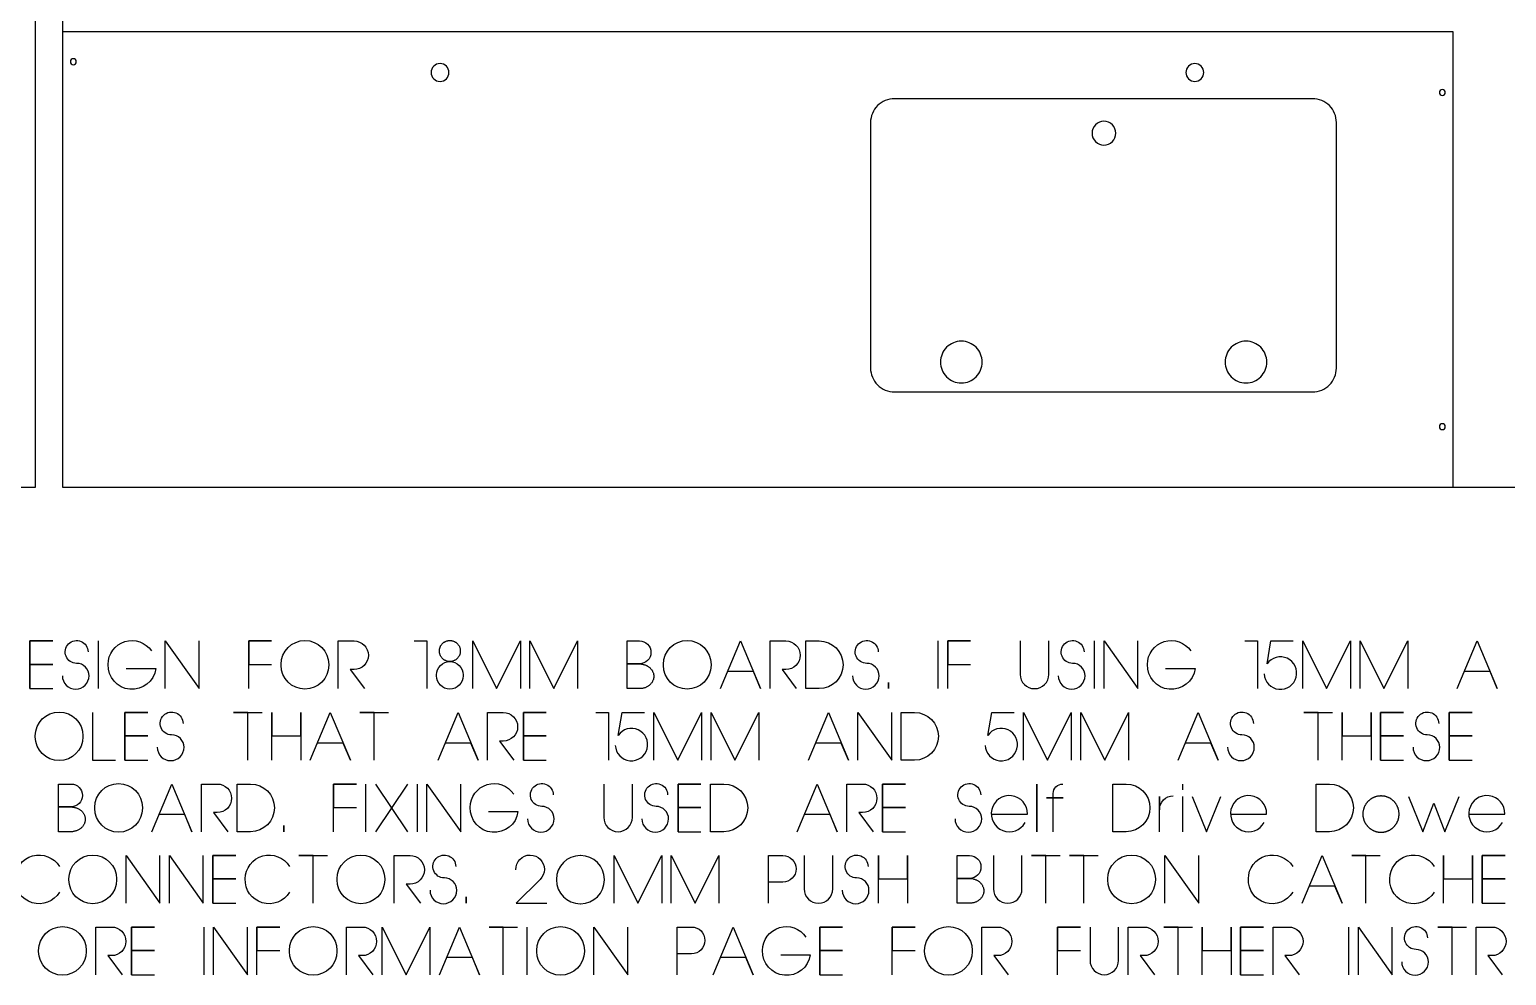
# Model space of a CAD drawing. Extents: x -841 to 6211, y -469 to 2808.
# Drawn here: x 3714 to 4953, y -410 to 384 of the extents above; entities that cross this region are included whole.
import ezdxf

# ---------------------------------------------------------------- set-up
doc = ezdxf.new("R2010")
doc.units = 0
for name, color, linetype in [('DEFAULT_LAYER', 1, 'CONTINUOUS'), ('LAYER_1', 18, 'CONTINUOUS'), ('T5_LOGOLAYER_20', 18, 'CONTINUOUS'), ('T5_LOGOLAYER_21', 18, 'CONTINUOUS')]:
    doc.layers.add(name, color=color, linetype=linetype)

msp = doc.modelspace()

# ---------------------------------------------------------------- linework, layer by layer
at = {"layer": 'DEFAULT_LAYER'}
msp.add_lwpolyline([(4908.5, 0), (4908.5, 382), (3741.5, 382), (3741.5, 0)], close=True, dxfattribs=at)
for points in [[(3753, 357, 0.414214), (3750.5, 359.5, 0.414214), (3748, 357, 0.414214), (3750.5, 354.5, 0.414214)], [(4065.8, 348, 0.414214), (4058.3, 355.5, 0.414214), (4050.8, 348, 0.414214), (4058.3, 340.5, 0.414214)], [(4699.3, 348, 0.414214), (4691.8, 355.5, 0.414214), (4684.3, 348, 0.414214), (4691.8, 340.5, 0.414214)], [(4899.5, 333.7, 0.414214), (4897, 331.2, 0.414214), (4899.5, 328.7, 0.414214), (4902, 331.2, 0.414214)], [(4899.5, 53.3, 0.414214), (4897, 50.8, 0.414214), (4899.5, 48.3, 0.414214), (4902, 50.8, 0.414214)]]:
    msp.add_lwpolyline(points, format="xyb", close=True, dxfattribs=at)
at = {"layer": 'LAYER_1'}
for points in [[(4439.6, 326, 0.414214), (4419.6, 306), (4419.6, 100, 0.414214), (4439.6, 80), (4790.6, 80, 0.414214), (4810.6, 100), (4810.6, 306, 0.414214), (4790.6, 326)], [(4615.5, 307, 0.414214), (4605.5, 297, 0.414214), (4615.5, 287, 0.414214), (4625.5, 297, 0.414214)], [(4495.8, 122.5, 0.414214), (4478.3, 105, 0.414214), (4495.8, 87.5, 0.414214), (4513.3, 105, 0.414214)], [(4734.7, 122.5, 0.414214), (4717.2, 105, 0.414214), (4734.7, 87.5, 0.414214), (4752.2, 105, 0.414214)]]:
    msp.add_lwpolyline(points, format="xyb", close=True, dxfattribs=at)
at = {"layer": 'T5_LOGOLAYER_20'}
for points in [[(2498.7, 0), (3718.7, 0), (3718.7, 2440), (2498.7, 2440)], [(3741.5, 0), (4961.5, 0), (4961.5, 2440), (3741.5, 2440)]]:
    msp.add_lwpolyline(points, close=True, dxfattribs=at)
at = {"layer": 'T5_LOGOLAYER_21'}
for points in [[(3714.1, -169), (3714.1, -129), (3733.3, -129), (3714.1, -129), (3714.1, -148.6), (3733.3, -148.6), (3714.1, -148.6), (3714.1, -169), (3733.3, -169)], [(3771.7, -169), (3771.7, -129)], [(3827.7, -169), (3827.7, -129), (3856.1, -169), (3856.1, -129)], [(3897.7, -169), (3897.7, -129), (3916.9, -129), (3897.7, -129), (3897.7, -148.6), (3916.9, -148.6)], [(4036.5, -129), (4047.3, -129), (4047.3, -169)], [(4085.7, -169), (4085.7, -129), (4105.7, -169), (4125.7, -129), (4125.7, -169)], [(4133.7, -169), (4133.7, -129), (4153.7, -169), (4173.7, -129), (4173.7, -169)], [(4293.7, -169), (4310.5, -129), (4327.3, -169), (4321.3, -154.6), (4300.1, -154.6)], [(4476.4, -169), (4476.4, -129)], [(4484.4, -169), (4484.4, -129), (4503.6, -129), (4484.4, -129), (4484.4, -148.6), (4503.6, -148.6)], [(4607.6, -169), (4607.6, -129)], [(4615.6, -169), (4615.6, -129), (4644, -169), (4644, -129)], [(4733.6, -129), (4744.4, -129), (4744.4, -169)], [(4782.4, -169), (4782.4, -129), (4802.4, -169), (4822.4, -129), (4822.4, -169)], [(4830.4, -169), (4830.4, -129), (4850.4, -169), (4870.4, -129), (4870.4, -169)], [(4912, -169), (4928.8, -129), (4945.6, -169), (4939.6, -154.6), (4918.4, -154.6)], [(3766.6, -189), (3766.6, -229), (3785.8, -229)], [(3793.8, -229), (3793.8, -189), (3813, -189), (3793.8, -189), (3793.8, -208.6), (3813, -208.6), (3793.8, -208.6), (3793.8, -229), (3813, -229)], [(3897, -229), (3897, -189), (3885, -189), (3909, -189)], [(3917, -229), (3917, -189), (3917, -208.6), (3941.4, -208.6), (3941.4, -189), (3941.4, -229)], [(3949.4, -229), (3966.2, -189), (3983, -229), (3977, -214.6), (3955.8, -214.6)], [(4003, -229), (4003, -189), (3991, -189), (4015, -189)], [(4056.6, -229), (4073.4, -189), (4090.2, -229), (4084.2, -214.6), (4063, -214.6)], [(4128.2, -229), (4128.2, -189), (4147.4, -189), (4128.2, -189), (4128.2, -208.6), (4147.4, -208.6), (4128.2, -208.6), (4128.2, -229), (4147.4, -229)], [(4189, -189), (4199.8, -189), (4199.8, -229)], [(4237.8, -229), (4237.8, -189), (4257.8, -229), (4277.8, -189), (4277.8, -229)], [(4285.8, -229), (4285.8, -189), (4305.8, -229), (4325.8, -189), (4325.8, -229)], [(4367.4, -229), (4384.2, -189), (4401, -229), (4395, -214.6), (4373.8, -214.6)], [(4409, -229), (4409, -189), (4437.4, -229), (4437.4, -189)], [(4548.1, -229), (4548.1, -189), (4568.1, -229), (4588.1, -189), (4588.1, -229)], [(4596.1, -229), (4596.1, -189), (4616.1, -229), (4636.1, -189), (4636.1, -229)], [(4677.7, -229), (4694.5, -189), (4711.3, -229), (4705.3, -214.6), (4684.1, -214.6)], [(4795.3, -229), (4795.3, -189), (4783.3, -189), (4807.3, -189)], [(4815.3, -229), (4815.3, -189), (4815.3, -208.6), (4839.7, -208.6), (4839.7, -189), (4839.7, -229)], [(4847.7, -229), (4847.7, -189), (4866.9, -189), (4847.7, -189), (4847.7, -208.6), (4866.9, -208.6), (4847.7, -208.6), (4847.7, -229), (4866.9, -229)], [(4905.3, -229), (4905.3, -189), (4924.5, -189), (4905.3, -189), (4905.3, -208.6), (4924.5, -208.6), (4905.3, -208.6), (4905.3, -229), (4924.5, -229)], [(3816.5, -289), (3833.3, -249), (3850.1, -289), (3844.1, -274.6), (3822.9, -274.6)], [(3968.9, -289), (3968.9, -249), (3988.1, -249), (3968.9, -249), (3968.9, -268.6), (3988.1, -268.6)], [(3996.1, -289), (3996.1, -249)], [(4004.1, -249), (4030.9, -289)], [(4004.5, -289), (4031.3, -249)], [(4039.3, -289), (4039.3, -249)], [(4047.3, -289), (4047.3, -249), (4075.7, -289), (4075.7, -249)], [(4258.1, -289), (4258.1, -249), (4277.3, -249), (4258.1, -249), (4258.1, -268.6), (4277.3, -268.6), (4258.1, -268.6), (4258.1, -289), (4277.3, -289)], [(4358.1, -289), (4374.9, -249), (4391.7, -289), (4385.7, -274.6), (4364.5, -274.6)], [(4429.7, -289), (4429.7, -249), (4448.9, -249), (4429.7, -249), (4429.7, -268.6), (4448.9, -268.6), (4429.7, -268.6), (4429.7, -289), (4448.9, -289)], [(4681.6, -253.8), (4681.6, -249)], [(4681.6, -289), (4681.6, -259.4)], [(4689.6, -259.4), (4701.6, -289), (4713.6, -259.4)], [(4871.2, -259.4), (4883.2, -289), (4892.4, -265), (4901.6, -289), (4913.6, -259.4)], [(3794.8, -349), (3794.8, -309), (3823.2, -349), (3823.2, -309)], [(3831.2, -349), (3831.2, -309), (3859.6, -349), (3859.6, -309)], [(3867.6, -349), (3867.6, -309), (3886.8, -309), (3867.6, -309), (3867.6, -328.6), (3886.8, -328.6), (3867.6, -328.6), (3867.6, -349), (3886.8, -349)], [(3951.9, -349), (3951.9, -309), (3939.9, -309), (3963.9, -309)], [(4204.3, -349), (4204.3, -309), (4224.3, -349), (4244.3, -309), (4244.3, -349)], [(4252.3, -349), (4252.3, -309), (4272.3, -349), (4292.3, -309), (4292.3, -349)], [(4426.3, -349), (4426.3, -309), (4426.3, -328.6), (4450.7, -328.6), (4450.7, -309), (4450.7, -349)], [(4566.7, -349), (4566.7, -309), (4554.7, -309), (4578.7, -309)], [(4598.7, -349), (4598.7, -309), (4586.7, -309), (4610.7, -309)], [(4666.7, -349), (4666.7, -309), (4695.1, -349), (4695.1, -309)], [(4781.8, -349), (4798.6, -309), (4815.4, -349), (4809.4, -334.6), (4788.2, -334.6)], [(4835.4, -349), (4835.4, -309), (4823.4, -309), (4847.4, -309)], [(4900.5, -349), (4900.5, -309), (4900.5, -328.6), (4924.9, -328.6), (4924.9, -309), (4924.9, -349)], [(4932.9, -349), (4932.9, -309), (4952.1, -309), (4932.9, -309), (4932.9, -328.6), (4952.1, -328.6), (4932.9, -328.6), (4932.9, -349), (4952.1, -349)], [(3799.4, -409), (3799.4, -369), (3818.6, -369), (3799.4, -369), (3799.4, -388.6), (3818.6, -388.6), (3799.4, -388.6), (3799.4, -409), (3818.6, -409)], [(3860.2, -409), (3860.2, -369)], [(3868.2, -409), (3868.2, -369), (3896.6, -409), (3896.6, -369)], [(3904.6, -409), (3904.6, -369), (3923.8, -369), (3904.6, -369), (3904.6, -388.6), (3923.8, -388.6)], [(4009.8, -409), (4009.8, -369), (4029.8, -409), (4049.8, -369), (4049.8, -409)], [(4057.8, -409), (4074.6, -369), (4091.4, -409), (4085.4, -394.6), (4064.2, -394.6)], [(4111.4, -409), (4111.4, -369), (4099.4, -369), (4123.4, -369)], [(4131.4, -409), (4131.4, -369)], [(4187.4, -409), (4187.4, -369), (4215.8, -409), (4215.8, -369)], [(4287.4, -409), (4304.2, -369), (4321, -409), (4315, -394.6), (4293.8, -394.6)], [(4377, -409), (4377, -369), (4396.2, -369), (4377, -369), (4377, -388.6), (4396.2, -388.6), (4377, -388.6), (4377, -409), (4396.2, -409)], [(4437.8, -409), (4437.8, -369), (4457, -369), (4437.8, -369), (4437.8, -388.6), (4457, -388.6)], [(4576.6, -409), (4576.6, -369), (4595.8, -369), (4576.6, -369), (4576.6, -388.6), (4595.8, -388.6)], [(4677.8, -409), (4677.8, -369), (4665.8, -369), (4689.8, -369)], [(4697.8, -409), (4697.8, -369), (4697.8, -388.6), (4722.2, -388.6), (4722.2, -369), (4722.2, -409)], [(4730.2, -409), (4730.2, -369), (4749.4, -369), (4730.2, -369), (4730.2, -388.6), (4749.4, -388.6), (4730.2, -388.6), (4730.2, -409), (4749.4, -409)], [(4821, -409), (4821, -369)], [(4829, -409), (4829, -369), (4857.4, -409), (4857.4, -369)], [(4907.8, -409), (4907.8, -369), (4895.8, -369), (4919.8, -369)]]:
    msp.add_lwpolyline(points, dxfattribs=at)
for points in [[(3741.3, -158.2, 1), (3763.7, -158.2, 0.415385), (3753.3, -147.8, -0.668438), (3746.5, -131.4, -0.668438), (3762.9, -138.2)], [(3794.9, -152.2), (3819.7, -152.2, -0.955296), (3779.7, -148.6, -0.741566), (3816.1, -137.4)], [(3972.9, -169), (3972.9, -129), (3986.1, -129, -1), (3986.1, -153), (3982.9, -153), (3994.9, -169)], [(4335.3, -169), (4335.3, -129), (4348.5, -129, -1), (4348.5, -153), (4345.3, -153), (4357.3, -169)], [(4404.4, -158.2, 1), (4426.8, -158.2, 0.415385), (4416.4, -147.8, -0.668438), (4409.6, -131.4, -0.668438), (4426, -138.2)], [(4545.2, -129), (4545.2, -157, 1), (4569.2, -157), (4569.2, -129)], [(4577.2, -158.2, 1), (4599.6, -158.2, 0.415385), (4589.2, -147.8, -0.668438), (4582.4, -131.4, -0.668438), (4598.8, -138.2)], [(4667.2, -152.2), (4692, -152.2, -0.955296), (4652, -148.6, -0.741566), (4688.4, -137.4)], [(4750, -156.6, 0.857608), (4776.8, -159.4, 0.839431), (4752.4, -148.2), (4755.6, -129), (4774.4, -129)], [(3821, -218.2, 1), (3843.4, -218.2, 0.415385), (3833, -207.8, -0.668438), (3826.2, -191.4, -0.668438), (3842.6, -198.2)], [(4098.2, -229), (4098.2, -189), (4111.4, -189, -1), (4111.4, -213), (4108.2, -213), (4120.2, -229)], [(4205.4, -216.6, 0.857608), (4232.1, -219.4, 0.839431), (4207.8, -208.2), (4211, -189), (4229.8, -189)], [(4515.7, -216.6, 0.857608), (4542.5, -219.4, 0.839431), (4518.1, -208.2), (4521.3, -189), (4540.1, -189)], [(4719.3, -218.2, 1), (4741.7, -218.2, 0.415385), (4731.3, -207.8, -0.668438), (4724.5, -191.4, -0.668438), (4740.9, -198.2)], [(4874.9, -218.2, 1), (4897.3, -218.2, 0.415385), (4886.9, -207.8, -0.668438), (4880.1, -191.4, -0.668438), (4896.5, -198.2)], [(3858.1, -289), (3858.1, -249), (3871.3, -249, -1), (3871.3, -273), (3868.1, -273), (3880.1, -289)], [(4098.9, -272.2), (4123.7, -272.2, -0.955296), (4083.7, -268.6, -0.741566), (4120.1, -257.4)], [(4131.7, -278.2, 1), (4154.1, -278.2, 0.415385), (4143.7, -267.8, -0.668438), (4136.9, -251.4, -0.668438), (4153.3, -258.2)], [(4195.7, -249), (4195.7, -277, 1), (4219.7, -277), (4219.7, -249)], [(4227.7, -278.2, 1), (4250.1, -278.2, 0.415385), (4239.7, -267.8, -0.668438), (4232.9, -251.4, -0.668438), (4249.3, -258.2)], [(4399.7, -289), (4399.7, -249), (4412.9, -249, -1), (4412.9, -273), (4409.7, -273), (4421.7, -289)], [(4490.5, -278.2, 1), (4512.9, -278.2, 0.415385), (4502.5, -267.8, -0.668438), (4495.7, -251.4, -0.668438), (4512.1, -258.2)], [(4521.7, -274.2), (4551.3, -274.2, 0.90232), (4521.3, -270.5, 0.862347), (4549.3, -281.4)], [(4572.9, -289), (4572.9, -260.6), (4567.3, -260.6), (4581.3, -260.6), (4572.9, -260.6), (4572.9, -257, -0.413333), (4580.9, -249)], [(4662, -289), (4662, -259.4), (4662, -270.6, -0.416092), (4673.6, -259)], [(4722.4, -274.2), (4752, -274.2, 0.90232), (4722.1, -270.5, 0.862347), (4750, -281.4)], [(4922.4, -274.2), (4952, -274.2, 0.90232), (4922.1, -270.5, 0.862347), (4950, -281.4)], [(3738.9, -339.8, -0.77786), (3701.7, -328.6, -0.756443), (3738.9, -318.2)], [(3932, -339.8, -0.77786), (3894.8, -328.6, -0.756443), (3932, -318.2)], [(4019.9, -349), (4019.9, -309), (4033.1, -309, -1), (4033.1, -333), (4029.9, -333), (4041.9, -349)], [(4049.9, -338.2, 1), (4072.3, -338.2, 0.415385), (4061.9, -327.8, -0.668438), (4055.1, -311.4, -0.668438), (4071.5, -318.2)], [(4121.9, -321, -0.423868), (4133.9, -308.6, -0.413911), (4145.9, -320.6, -0.194637), (4142.3, -329), (4122.3, -349), (4147.9, -349)], [(4333.9, -349), (4333.9, -309), (4345.9, -309, -1), (4345.9, -331.4), (4333.9, -331.4)], [(4363.9, -309), (4363.9, -337, 1), (4387.9, -337), (4387.9, -309)], [(4395.9, -338.2, 1), (4418.3, -338.2, 0.415385), (4407.9, -327.8, -0.668438), (4401.1, -311.4, -0.668438), (4417.5, -318.2)], [(4522.7, -309), (4522.7, -337, 1), (4546.7, -337), (4546.7, -309)], [(4773.9, -339.8, -0.77786), (4736.7, -328.6, -0.756443), (4773.9, -318.2)], [(4892.6, -339.8, -0.77786), (4855.4, -328.6, -0.756443), (4892.6, -318.2)], [(3769.4, -409), (3769.4, -369), (3782.6, -369, -1), (3782.6, -393), (3779.4, -393), (3791.4, -409)], [(3979.8, -409), (3979.8, -369), (3993, -369, -1), (3993, -393), (3989.8, -393), (4001.8, -409)], [(4257.4, -409), (4257.4, -369), (4269.4, -369, -1), (4269.4, -391.4), (4257.4, -391.4)], [(4344.2, -392.2), (4369, -392.2, -0.955296), (4329, -388.6, -0.741566), (4365.4, -377.4)], [(4513, -409), (4513, -369), (4526.2, -369, -1), (4526.2, -393), (4523, -393), (4535, -409)], [(4603.8, -369), (4603.8, -397, 1), (4627.8, -397), (4627.8, -369)], [(4635.8, -409), (4635.8, -369), (4649, -369, -1), (4649, -393), (4645.8, -393), (4657.8, -409)], [(4757.4, -409), (4757.4, -369), (4770.6, -369, -1), (4770.6, -393), (4767.4, -393), (4779.4, -409)], [(4865.4, -398.2, 1), (4887.8, -398.2, 0.415385), (4877.4, -387.8, -0.668438), (4870.6, -371.4, -0.668438), (4887, -378.2)], [(4927.8, -409), (4927.8, -369), (4941, -369, -1), (4941, -393), (4937.8, -393), (4949.8, -409)]]:
    msp.add_lwpolyline(points, format="xyb", dxfattribs=at)
for points in [[(3964.9, -149.4, -1), (3924.9, -149.4), (3924.9, -148.6, -1), (3964.9, -148.6)], [(4215.3, -169), (4215.3, -129), (4225.7, -129, -1), (4225.7, -148.2), (4215.3, -148.2), (4225.7, -148.2), (4226.3, -148.2), (4226.9, -148.3), (4227.5, -148.4), (4228.1, -148.4), (4228.7, -148.6), (4229.3, -148.7), (4229.8, -148.9), (4230.4, -149.1), (4230.9, -149.3), (4231.4, -149.5), (4231.9, -149.7), (4232.4, -150), (4232.9, -150.3), (4233.3, -150.6), (4233.8, -150.9), (4234.2, -151.3), (4234.6, -151.6), (4234.9, -152), (4235.3, -152.4), (4235.6, -152.8), (4235.9, -153.2), (4236.2, -153.7), (4236.5, -154.1), (4236.7, -154.6), (4236.9, -155.1), (4237.1, -155.5), (4237.3, -156), (4237.4, -156.5), (4237.5, -157.1), (4237.6, -157.3), (4237.6, -157.6), (4237.6, -157.8), (4237.7, -158.1), (4237.7, -158.4), (4237.7, -158.6), (4237.7, -158.9), (4237.7, -159.2), (4237.6, -159.4), (4237.6, -159.7), (4237.6, -160), (4237.5, -160.2), (4237.4, -160.7), (4237.3, -161.2), (4237.1, -161.7), (4236.9, -162.2), (4236.7, -162.7), (4236.5, -163.1), (4236.2, -163.6), (4235.9, -164), (4235.6, -164.5), (4235.3, -164.9), (4234.9, -165.3), (4234.6, -165.6), (4234.2, -166), (4233.8, -166.3), (4233.3, -166.7), (4232.9, -167), (4232.4, -167.3), (4231.9, -167.5), (4231.4, -167.8), (4230.9, -168), (4230.4, -168.2), (4229.8, -168.4), (4229.3, -168.6), (4228.7, -168.7), (4228.1, -168.8), (4227.5, -168.9), (4226.9, -169), (4226.3, -169), (4225.7, -169)], [(4285.7, -149.4, -1), (4245.7, -149.4), (4245.7, -148.6, -1), (4285.7, -148.6)], [(4365.3, -169), (4365.3, -129), (4376.5, -129, -1), (4376.5, -169)], [(4066.5, -146.2, -0.414286), (4077.7, -157.4), (4077.7, -158.2, -1), (4055.3, -158.2), (4055.3, -157.4, -0.414286)], [(3758.6, -209.4, -1), (3718.6, -209.4), (3718.6, -208.6, -1), (3758.6, -208.6)], [(4445.4, -229), (4445.4, -189), (4456.6, -189, -1), (4456.6, -229)], [(3738.2, -289), (3738.2, -249), (3748.6, -249, -1), (3748.6, -268.2), (3738.2, -268.2), (3748.6, -268.2), (3749.2, -268.2), (3749.8, -268.3), (3750.4, -268.4), (3751, -268.4), (3751.6, -268.6), (3752.1, -268.7), (3752.7, -268.9), (3753.2, -269.1), (3753.8, -269.3), (3754.3, -269.5), (3754.8, -269.7), (3755.3, -270), (3755.7, -270.3), (3756.2, -270.6), (3756.6, -270.9), (3757, -271.3), (3757.4, -271.6), (3757.8, -272), (3758.2, -272.4), (3758.5, -272.8), (3758.8, -273.2), (3759.1, -273.7), (3759.3, -274.1), (3759.6, -274.6), (3759.8, -275.1), (3760, -275.5), (3760.2, -276), (3760.3, -276.5), (3760.4, -277.1), (3760.4, -277.3), (3760.5, -277.6), (3760.5, -277.8), (3760.5, -278.1), (3760.5, -278.4), (3760.5, -278.6), (3760.5, -278.9), (3760.5, -279.2), (3760.5, -279.4), (3760.5, -279.7), (3760.4, -280), (3760.4, -280.2), (3760.3, -280.7), (3760.2, -281.2), (3760, -281.7), (3759.8, -282.2), (3759.6, -282.7), (3759.3, -283.1), (3759.1, -283.6), (3758.8, -284), (3758.5, -284.5), (3758.2, -284.9), (3757.8, -285.3), (3757.4, -285.6), (3757, -286), (3756.6, -286.3), (3756.2, -286.7), (3755.7, -287), (3755.3, -287.3), (3754.8, -287.5), (3754.3, -287.8), (3753.8, -288), (3753.2, -288.2), (3752.7, -288.4), (3752.1, -288.6), (3751.6, -288.7), (3751, -288.8), (3750.4, -288.9), (3749.8, -289), (3749.2, -289), (3748.6, -289)], [(3808.5, -269.4, -1), (3768.5, -269.4), (3768.5, -268.6, -1), (3808.5, -268.6)], [(3888.1, -289), (3888.1, -249), (3899.3, -249, -1), (3899.3, -289)], [(4285.3, -289), (4285.3, -249), (4296.5, -249, -1), (4296.5, -289)], [(4622.9, -289), (4622.9, -249), (4634.1, -249, -1), (4634.1, -289)], [(4793.6, -289), (4793.6, -249), (4804.8, -249, -1), (4804.8, -289)], [(3786.8, -329.4, -1), (3746.8, -329.4), (3746.8, -328.6, -1), (3786.8, -328.6)], [(4011.9, -329.4, -1), (3971.9, -329.4), (3971.9, -328.6, -1), (4011.9, -328.6)], [(4175.9, -349.4), (4176.3, -349.4, 0.413333), (4196.3, -329.4), (4196.3, -329, 0.413333), (4176.3, -309), (4175.9, -309, 0.413333), (4155.9, -329), (4155.9, -329.4, 0.413333)], [(4492.3, -349), (4492.3, -309), (4502.7, -309, -1), (4502.7, -328.2), (4492.3, -328.2), (4502.7, -328.2), (4503.3, -328.2), (4503.9, -328.3), (4504.5, -328.4), (4505.1, -328.4), (4505.7, -328.6), (4506.3, -328.7), (4506.8, -328.9), (4507.4, -329.1), (4507.9, -329.3), (4508.4, -329.5), (4508.9, -329.7), (4509.4, -330), (4509.9, -330.3), (4510.3, -330.6), (4510.7, -330.9), (4511.2, -331.3), (4511.6, -331.6), (4511.9, -332), (4512.3, -332.4), (4512.6, -332.8), (4512.9, -333.2), (4513.2, -333.7), (4513.5, -334.1), (4513.7, -334.6), (4513.9, -335.1), (4514.1, -335.5), (4514.3, -336), (4514.4, -336.5), (4514.5, -337.1), (4514.6, -337.3), (4514.6, -337.6), (4514.6, -337.8), (4514.6, -338.1), (4514.7, -338.4), (4514.7, -338.6), (4514.7, -338.9), (4514.6, -339.2), (4514.6, -339.4), (4514.6, -339.7), (4514.6, -340), (4514.5, -340.2), (4514.4, -340.7), (4514.3, -341.2), (4514.1, -341.7), (4513.9, -342.2), (4513.7, -342.7), (4513.5, -343.1), (4513.2, -343.6), (4512.9, -344), (4512.6, -344.5), (4512.3, -344.9), (4511.9, -345.3), (4511.6, -345.6), (4511.2, -346), (4510.7, -346.3), (4510.3, -346.7), (4509.9, -347), (4509.4, -347.3), (4508.9, -347.5), (4508.4, -347.8), (4507.9, -348), (4507.4, -348.2), (4506.8, -348.4), (4506.3, -348.6), (4505.7, -348.7), (4505.1, -348.8), (4504.5, -348.9), (4503.9, -349), (4503.3, -349), (4502.7, -349)], [(4658.7, -329.4, -1), (4618.7, -329.4), (4618.7, -328.6, -1), (4658.7, -328.6)], [(3761.4, -389.4, -1), (3721.4, -389.4), (3721.4, -388.6, -1), (3761.4, -388.6)], [(3971.8, -389.4, -1), (3931.8, -389.4), (3931.8, -388.6, -1), (3971.8, -388.6)], [(4179.4, -389.4, -1), (4139.4, -389.4), (4139.4, -388.6, -1), (4179.4, -388.6)], [(4505, -389.4, -1), (4465, -389.4), (4465, -388.6, -1), (4505, -388.6)]]:
    msp.add_lwpolyline(points, format="xyb", close=True, dxfattribs=at)
for points in [[(4066.5, -146.2), (4066.1, -146.2), (4065.6, -146.2), (4065.2, -146.1), (4064.8, -146.1), (4064.3, -146), (4063.9, -145.8), (4063.5, -145.7), (4063.1, -145.5), (4062.7, -145.4), (4062.3, -145.2), (4062, -145), (4061.6, -144.7), (4061.3, -144.5), (4060.9, -144.2), (4060.6, -143.9), (4060.3, -143.7), (4060, -143.4), (4059.7, -143), (4059.5, -142.7), (4059.2, -142.4), (4059, -142), (4058.8, -141.6), (4058.6, -141.3), (4058.4, -140.9), (4058.3, -140.5), (4058.1, -140.1), (4058, -139.6), (4057.9, -139.2), (4057.8, -138.8), (4057.8, -138.3), (4057.7, -137.9), (4057.7, -137.4), (4057.7, -137), (4057.8, -136.5), (4057.8, -136.1), (4057.9, -135.7), (4058, -135.2), (4058.1, -134.8), (4058.3, -134.4), (4058.4, -134), (4058.6, -133.6), (4058.8, -133.2), (4059, -132.9), (4059.2, -132.5), (4059.5, -132.2), (4059.7, -131.8), (4060, -131.5), (4060.3, -131.2), (4060.6, -130.9), (4060.9, -130.6), (4061.3, -130.4), (4061.6, -130.1), (4062, -129.9), (4062.3, -129.7), (4062.7, -129.5), (4063.1, -129.3), (4063.5, -129.2), (4063.9, -129), (4064.3, -128.9), (4064.8, -128.8), (4065.2, -128.7), (4065.6, -128.7), (4066.1, -128.6), (4066.5, -128.6), (4067, -128.6), (4067.4, -128.7), (4067.9, -128.7), (4068.3, -128.8), (4068.7, -128.9), (4069.1, -129), (4069.6, -129.2), (4070, -129.3), (4070.3, -129.5), (4070.7, -129.7), (4071.1, -129.9), (4071.4, -130.1), (4071.8, -130.4), (4072.1, -130.6), (4072.4, -130.9), (4072.7, -131.2), (4073, -131.5), (4073.3, -131.8), (4073.6, -132.2), (4073.8, -132.5), (4074.1, -132.9), (4074.3, -133.2), (4074.5, -133.6), (4074.6, -134), (4074.8, -134.4), (4074.9, -134.8), (4075.1, -135.2), (4075.1, -135.7), (4075.2, -136.1), (4075.3, -136.5), (4075.3, -137), (4075.3, -137.4), (4075.3, -137.9), (4075.3, -138.3), (4075.2, -138.8), (4075.1, -139.2), (4075.1, -139.6), (4074.9, -140.1), (4074.8, -140.5), (4074.6, -140.9), (4074.5, -141.3), (4074.3, -141.6), (4074.1, -142), (4073.8, -142.4), (4073.6, -142.7), (4073.3, -143), (4073, -143.4), (4072.7, -143.7), (4072.4, -143.9), (4072.1, -144.2), (4071.8, -144.5), (4071.4, -144.7), (4071.1, -145), (4070.7, -145.2), (4070.3, -145.4), (4070, -145.5), (4069.6, -145.7), (4069.1, -145.8), (4068.7, -146), (4068.3, -146.1), (4067.9, -146.1), (4067.4, -146.2), (4067, -146.2)], [(4434.8, -169), (4434.8, -163.8)], [(4559.3, -289), (4559.3, -249)], [(4848, -289.4), (4848.4, -289.4), (4848.8, -289.4), (4849.2, -289.4), (4849.6, -289.4), (4850, -289.3), (4850.3, -289.3), (4850.7, -289.2), (4851.1, -289.1), (4851.5, -289), (4851.8, -289), (4852.2, -288.9), (4852.5, -288.8), (4852.9, -288.6), (4853.2, -288.5), (4853.6, -288.4), (4853.9, -288.2), (4854.3, -288.1), (4854.6, -287.9), (4854.9, -287.8), (4855.3, -287.6), (4855.6, -287.4), (4855.9, -287.2), (4856.2, -287), (4856.5, -286.8), (4856.8, -286.6), (4857.1, -286.4), (4857.4, -286.2), (4857.7, -286), (4858, -285.7), (4858.2, -285.5), (4858.5, -285.2), (4858.8, -285), (4859, -284.7), (4859.3, -284.5), (4859.5, -284.2), (4859.7, -283.9), (4860, -283.6), (4860.2, -283.3), (4860.4, -283), (4860.6, -282.7), (4860.8, -282.4), (4861, -282.1), (4861.2, -281.8), (4861.4, -281.5), (4861.6, -281.2), (4861.7, -280.8), (4861.9, -280.5), (4862, -280.2), (4862.2, -279.8), (4862.3, -279.5), (4862.4, -279.1), (4862.5, -278.8), (4862.6, -278.4), (4862.7, -278), (4862.8, -277.7), (4862.9, -277.3), (4863, -276.9), (4863, -276.6), (4863.1, -276.2), (4863.1, -275.8), (4863.2, -275.4), (4863.2, -275), (4863.2, -274.6), (4863.2, -274.2), (4863.2, -273.8), (4863.2, -273.5), (4863.2, -273.1), (4863.1, -272.7), (4863.1, -272.3), (4863, -271.9), (4863, -271.5), (4862.9, -271.2), (4862.8, -270.8), (4862.7, -270.4), (4862.6, -270.1), (4862.5, -269.7), (4862.4, -269.4), (4862.3, -269), (4862.2, -268.7), (4862, -268.3), (4861.9, -268), (4861.7, -267.6), (4861.6, -267.3), (4861.4, -267), (4861.2, -266.7), (4861, -266.4), (4860.8, -266), (4860.6, -265.7), (4860.4, -265.4), (4860.2, -265.1), (4860, -264.9), (4859.7, -264.6), (4859.5, -264.3), (4859.3, -264), (4859, -263.7), (4858.8, -263.5), (4858.5, -263.2), (4858.2, -263), (4858, -262.7), (4857.7, -262.5), (4857.4, -262.3), (4857.1, -262.1), (4856.8, -261.8), (4856.5, -261.6), (4856.2, -261.4), (4855.9, -261.2), (4855.6, -261), (4855.3, -260.9), (4854.9, -260.7), (4854.6, -260.5), (4854.3, -260.4), (4853.9, -260.2), (4853.6, -260.1), (4853.2, -260), (4852.9, -259.8), (4852.5, -259.7), (4852.2, -259.6), (4851.8, -259.5), (4851.5, -259.4), (4851.1, -259.3), (4850.7, -259.3), (4850.3, -259.2), (4850, -259.2), (4849.6, -259.1), (4849.2, -259.1), (4848.8, -259.1), (4848.4, -259), (4848, -259), (4847.6, -259), (4847.2, -259.1), (4846.9, -259.1), (4846.5, -259.1), (4846.1, -259.2), (4845.7, -259.2), (4845.3, -259.3), (4845, -259.3), (4844.6, -259.4), (4844.2, -259.5), (4843.9, -259.6), (4843.5, -259.7), (4843.1, -259.8), (4842.8, -260), (4842.4, -260.1), (4842.1, -260.2), (4841.8, -260.4), (4841.4, -260.5), (4841.1, -260.7), (4840.8, -260.9), (4840.5, -261), (4840.1, -261.2), (4839.8, -261.4), (4839.5, -261.6), (4839.2, -261.8), (4838.9, -262.1), (4838.6, -262.3), (4838.4, -262.5), (4838.1, -262.7), (4837.8, -263), (4837.5, -263.2), (4837.3, -263.5), (4837, -263.7), (4836.8, -264), (4836.5, -264.3), (4836.3, -264.6), (4836.1, -264.9), (4835.8, -265.1), (4835.6, -265.4), (4835.4, -265.7), (4835.2, -266), (4835, -266.4), (4834.8, -266.7), (4834.7, -267), (4834.5, -267.3), (4834.3, -267.6), (4834.2, -268), (4834, -268.3), (4833.9, -268.7), (4833.7, -269), (4833.6, -269.4), (4833.5, -269.7), (4833.4, -270.1), (4833.3, -270.4), (4833.2, -270.8), (4833.1, -271.2), (4833.1, -271.5), (4833, -271.9), (4832.9, -272.3), (4832.9, -272.7), (4832.9, -273.1), (4832.8, -273.5), (4832.8, -273.8), (4832.8, -274.2), (4832.8, -274.6), (4832.8, -275), (4832.9, -275.4), (4832.9, -275.8), (4832.9, -276.2), (4833, -276.6), (4833.1, -276.9), (4833.1, -277.3), (4833.2, -277.7), (4833.3, -278), (4833.4, -278.4), (4833.5, -278.8), (4833.6, -279.1), (4833.7, -279.5), (4833.9, -279.8), (4834, -280.2), (4834.2, -280.5), (4834.3, -280.8), (4834.5, -281.2), (4834.7, -281.5), (4834.8, -281.8), (4835, -282.1), (4835.2, -282.4), (4835.4, -282.7), (4835.6, -283), (4835.8, -283.3), (4836.1, -283.6), (4836.3, -283.9), (4836.5, -284.2), (4836.8, -284.5), (4837, -284.7), (4837.3, -285), (4837.5, -285.2), (4837.8, -285.5), (4838.1, -285.7), (4838.4, -286), (4838.6, -286.2), (4838.9, -286.4), (4839.2, -286.6), (4839.5, -286.8), (4839.8, -287), (4840.1, -287.2), (4840.5, -287.4), (4840.8, -287.6), (4841.1, -287.8), (4841.4, -287.9), (4841.8, -288.1), (4842.1, -288.2), (4842.4, -288.4), (4842.8, -288.5), (4843.1, -288.6), (4843.5, -288.8), (4843.9, -288.9), (4844.2, -289), (4844.6, -289), (4845, -289.1), (4845.3, -289.2), (4845.7, -289.3), (4846.1, -289.3), (4846.5, -289.4), (4846.9, -289.4), (4847.2, -289.4), (4847.6, -289.4)], [(3927.3, -289), (3927.3, -283.8)], [(4080.3, -349), (4080.3, -343.8)]]:
    msp.add_lwpolyline(points, close=True, dxfattribs=at)

doc.saveas('drawing.dxf')
